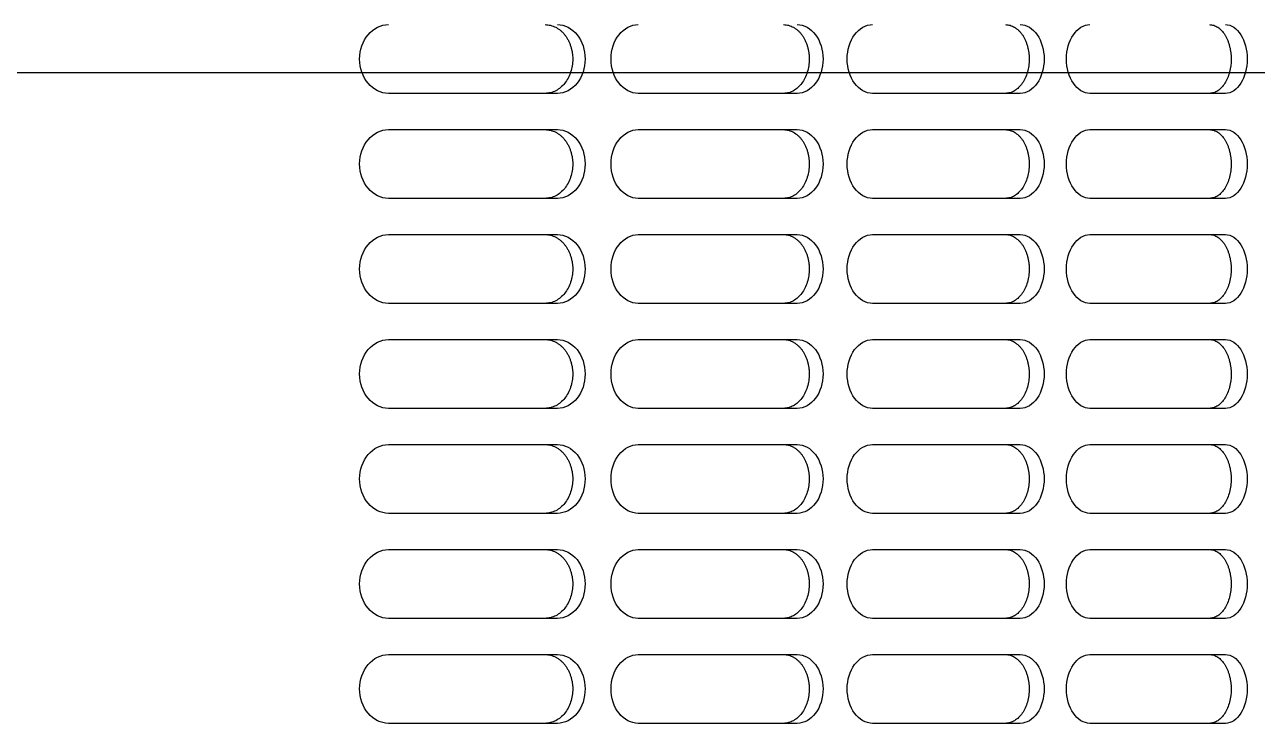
# Model space of a CAD drawing. Header units: millimetres. Extents: x 156850 to 204135, y 56350 to 74150.
# Drawn here: x 158853 to 159032.2, y 57221.4 to 57322.9 of the extents above; entities that cross this region are included whole.
import ezdxf

# ---------------------------------------------------------------- set-up
doc = ezdxf.new("R2010")
doc.units = ezdxf.units.MM
doc.header["$LTSCALE"] = 150
doc.layers.add('-----33 Equipment', color=5, linetype='Continuous')

# ---------------------------------------------------------------- blocks, each defined once
blk = doc.blocks.new('X-2F-PLAN$0$A$C13F33EB5')
at = {"color": 0, "linetype": 'Continuous'}
for p, q in [((383.35, 308.48), (383.35, 333.08)), ((393.35, 333.08), (393.35, 308.48)), ((398.61, 308.48), (398.61, 333.08)), ((408.61, 333.08), (408.61, 308.48)), ((413.88, 308.48), (413.88, 333.08)), ((423.88, 333.08), (423.88, 308.48)), ((429.14, 308.48), (429.14, 333.08)), ((439.14, 333.08), (439.14, 308.48)), ((444.4, 308.48), (444.4, 333.08)), ((454.4, 333.08), (454.4, 308.48)), ((459.67, 308.48), (459.67, 333.08)), ((469.67, 333.08), (469.67, 308.48)), ((474.93, 308.48), (474.93, 333.08)), ((383.35, 273.65), (383.35, 296.76)), ((393.35, 296.76), (393.35, 273.65)), ((398.61, 273.65), (398.61, 296.76)), ((408.61, 296.76), (408.61, 273.65)), ((413.88, 273.65), (413.88, 296.76)), ((423.88, 296.76), (423.88, 273.65)), ((429.14, 273.65), (429.14, 296.76)), ((439.14, 296.76), (439.14, 273.65)), ((444.4, 273.65), (444.4, 296.76)), ((454.4, 296.76), (454.4, 273.65)), ((459.67, 273.65), (459.67, 296.76)), ((469.67, 296.76), (469.67, 273.65)), ((474.93, 273.65), (474.93, 296.76)), ((383.35, 241.22), (383.35, 262.7)), ((393.35, 262.7), (393.35, 241.22)), ((398.61, 241.22), (398.61, 262.7)), ((408.61, 262.7), (408.61, 241.22)), ((413.88, 241.22), (413.88, 262.7)), ((423.88, 262.7), (423.88, 241.22)), ((429.14, 241.22), (429.14, 262.7)), ((439.14, 262.7), (439.14, 241.22)), ((444.4, 241.22), (444.4, 262.7)), ((454.4, 262.7), (454.4, 241.22)), ((459.67, 241.22), (459.67, 262.7)), ((469.67, 262.7), (469.67, 241.22)), ((474.93, 241.22), (474.93, 262.7)), ((383.35, 211.41), (383.35, 231.11)), ((393.35, 231.11), (393.35, 211.41)), ((398.61, 211.41), (398.61, 231.11)), ((408.61, 231.11), (408.61, 211.41)), ((413.88, 211.41), (413.88, 231.11)), ((423.88, 231.11), (423.88, 211.41)), ((429.14, 211.41), (429.14, 231.11)), ((439.14, 231.11), (439.14, 211.41)), ((444.4, 211.41), (444.4, 231.11)), ((454.4, 231.11), (454.4, 211.41)), ((459.67, 211.41), (459.67, 231.11)), ((469.67, 231.11), (469.67, 211.41)), ((474.93, 211.41), (474.93, 231.11))]:
    blk.add_line(p, q, dxfattribs=at)
for points, knots in [([(383.35, 333.08), (383.35, 334.17), (383.89, 335.26), (385.74, 336.81), (387.04, 337.27), (389.66, 337.27), (390.96, 336.81), (392.81, 335.26), (393.35, 334.17), (393.35, 333.08)], [0, 0, 0, 0, 0.25, 0.25, 0.5, 0.5, 0.75, 0.75, 1, 1, 1, 1]), ([(398.61, 333.08), (398.61, 334.17), (399.15, 335.26), (401, 336.81), (402.3, 337.27), (404.92, 337.27), (406.22, 336.81), (408.07, 335.26), (408.61, 334.17), (408.61, 333.08)], [0, 0, 0, 0, 0.25, 0.25, 0.5, 0.5, 0.75, 0.75, 1, 1, 1, 1]), ([(413.88, 333.08), (413.88, 334.17), (414.42, 335.26), (416.27, 336.81), (417.57, 337.27), (420.19, 337.27), (421.49, 336.81), (423.34, 335.26), (423.88, 334.17), (423.88, 333.08)], [0, 0, 0, 0, 0.25, 0.25, 0.5, 0.5, 0.75, 0.75, 1, 1, 1, 1]), ([(429.14, 333.08), (429.14, 334.17), (429.68, 335.26), (431.53, 336.81), (432.83, 337.27), (435.45, 337.27), (436.75, 336.81), (438.6, 335.26), (439.14, 334.17), (439.14, 333.08)], [0, 0, 0, 0, 0.25, 0.25, 0.5, 0.5, 0.75, 0.75, 1, 1, 1, 1]), ([(444.4, 333.08), (444.4, 334.17), (444.94, 335.26), (446.79, 336.81), (448.09, 337.27), (450.71, 337.27), (452.01, 336.81), (453.86, 335.26), (454.4, 334.17), (454.4, 333.08)], [0, 0, 0, 0, 0.25, 0.25, 0.5, 0.5, 0.75, 0.75, 1, 1, 1, 1]), ([(459.67, 333.08), (459.67, 334.17), (460.21, 335.26), (462.06, 336.81), (463.36, 337.27), (465.98, 337.27), (467.28, 336.81), (469.13, 335.26), (469.67, 334.17), (469.67, 333.08)], [0, 0, 0, 0, 0.25, 0.25, 0.5, 0.5, 0.75, 0.75, 1, 1, 1, 1]), ([(474.93, 333.08), (474.93, 334.17), (475.47, 335.26), (477.32, 336.81), (478.62, 337.27), (481.24, 337.27), (482.54, 336.81), (484.39, 335.26), (484.93, 334.17), (484.93, 333.08)], [0, 0, 0, 0, 0.25, 0.25, 0.5, 0.5, 0.75, 0.75, 1, 1, 1, 1]), ([(393.35, 310.28), (393.35, 310.14), (393.34, 309.88), (393.26, 309.5), (393.14, 309.12), (392.97, 308.75), (392.76, 308.39), (392.51, 308.06), (392.22, 307.74), (391.89, 307.45), (391.53, 307.19), (391.13, 306.96), (390.71, 306.76), (390.26, 306.59), (389.8, 306.46), (389.33, 306.36), (388.84, 306.3), (387.86, 306.26), (386.39, 306.5), (385, 307.23), (384.17, 308.04), (383.71, 308.74), (383.41, 309.49), (383.37, 310.01), (383.35, 310.28)], [0, 0, 0, 0, 0.031263, 0.06252, 0.093789, 0.125071, 0.156359, 0.187645, 0.21893, 0.250231, 0.281541, 0.312852, 0.344178, 0.375521, 0.406869, 0.438212, 0.469551, 0.500899, 0.62553, 0.750071, 0.812579, 0.87508, 0.937558, 1, 1, 1, 1]), ([(408.61, 310.28), (408.61, 310.14), (408.6, 309.88), (408.52, 309.5), (408.4, 309.12), (408.24, 308.75), (408.03, 308.39), (407.78, 308.06), (407.48, 307.74), (407.16, 307.45), (406.79, 307.19), (406.39, 306.96), (405.97, 306.76), (405.53, 306.59), (405.07, 306.46), (404.59, 306.36), (404.1, 306.3), (403.13, 306.26), (401.65, 306.5), (400.26, 307.23), (399.43, 308.04), (398.97, 308.74), (398.67, 309.49), (398.63, 310.01), (398.61, 310.28)], [0, 0, 0, 0, 0.031263, 0.06252, 0.093789, 0.125071, 0.156359, 0.187645, 0.21893, 0.250231, 0.281541, 0.312852, 0.344178, 0.375521, 0.406869, 0.438212, 0.469551, 0.500899, 0.62553, 0.750071, 0.812579, 0.87508, 0.937558, 1, 1, 1, 1]), ([(423.88, 310.28), (423.87, 310.14), (423.86, 309.88), (423.79, 309.5), (423.67, 309.12), (423.5, 308.75), (423.29, 308.39), (423.04, 308.06), (422.75, 307.74), (422.42, 307.45), (422.05, 307.19), (421.66, 306.96), (421.24, 306.76), (420.79, 306.59), (420.33, 306.46), (419.85, 306.36), (419.37, 306.3), (418.39, 306.26), (416.92, 306.5), (415.52, 307.23), (414.69, 308.04), (414.24, 308.74), (413.94, 309.49), (413.9, 310.01), (413.88, 310.28)], [0, 0, 0, 0, 0.031263, 0.06252, 0.093789, 0.125071, 0.156359, 0.187645, 0.21893, 0.250231, 0.281541, 0.312852, 0.344178, 0.375521, 0.406869, 0.438212, 0.469551, 0.500899, 0.62553, 0.750071, 0.812579, 0.87508, 0.937558, 1, 1, 1, 1]), ([(439.14, 310.28), (439.14, 310.14), (439.13, 309.88), (439.05, 309.5), (438.93, 309.12), (438.76, 308.75), (438.55, 308.39), (438.3, 308.06), (438.01, 307.74), (437.68, 307.45), (437.32, 307.19), (436.92, 306.96), (436.5, 306.76), (436.05, 306.59), (435.59, 306.46), (435.12, 306.36), (434.63, 306.3), (433.65, 306.26), (432.18, 306.5), (430.79, 307.23), (429.96, 308.04), (429.5, 308.74), (429.2, 309.49), (429.16, 310.01), (429.14, 310.28)], [0, 0, 0, 0, 0.031263, 0.06252, 0.093789, 0.125071, 0.156359, 0.187645, 0.21893, 0.250231, 0.281541, 0.312852, 0.344178, 0.375521, 0.406869, 0.438212, 0.469551, 0.500899, 0.62553, 0.750071, 0.812579, 0.87508, 0.937558, 1, 1, 1, 1]), ([(454.4, 310.28), (454.4, 310.14), (454.39, 309.88), (454.31, 309.5), (454.19, 309.12), (454.03, 308.75), (453.82, 308.39), (453.56, 308.06), (453.27, 307.74), (452.94, 307.45), (452.58, 307.19), (452.18, 306.96), (451.76, 306.76), (451.32, 306.59), (450.86, 306.46), (450.38, 306.36), (449.89, 306.3), (448.92, 306.26), (447.44, 306.5), (446.05, 307.23), (445.22, 308.04), (444.76, 308.74), (444.46, 309.49), (444.42, 310.01), (444.4, 310.28)], [0, 0, 0, 0, 0.031263, 0.06252, 0.093789, 0.125071, 0.156359, 0.187645, 0.21893, 0.250231, 0.281541, 0.312852, 0.344178, 0.375521, 0.406869, 0.438212, 0.469551, 0.500899, 0.62553, 0.750071, 0.812579, 0.87508, 0.937558, 1, 1, 1, 1]), ([(469.67, 310.28), (469.66, 310.14), (469.65, 309.88), (469.57, 309.5), (469.45, 309.12), (469.29, 308.75), (469.08, 308.39), (468.83, 308.06), (468.54, 307.74), (468.21, 307.45), (467.84, 307.19), (467.45, 306.96), (467.03, 306.76), (466.58, 306.59), (466.12, 306.46), (465.64, 306.36), (465.16, 306.3), (464.18, 306.26), (462.71, 306.5), (461.31, 307.23), (460.48, 308.04), (460.02, 308.74), (459.72, 309.49), (459.69, 310.01), (459.67, 310.28)], [0, 0, 0, 0, 0.031263, 0.06252, 0.093789, 0.125071, 0.156359, 0.187645, 0.21893, 0.250231, 0.281541, 0.312852, 0.344178, 0.375521, 0.406869, 0.438212, 0.469551, 0.500899, 0.62553, 0.750071, 0.812579, 0.87508, 0.937558, 1, 1, 1, 1]), ([(484.93, 310.28), (484.92, 310.14), (484.91, 309.88), (484.84, 309.5), (484.72, 309.12), (484.55, 308.75), (484.34, 308.39), (484.09, 308.06), (483.8, 307.74), (483.47, 307.45), (483.11, 307.19), (482.71, 306.96), (482.29, 306.76), (481.84, 306.59), (481.38, 306.46), (480.91, 306.36), (480.42, 306.3), (479.44, 306.26), (477.97, 306.5), (476.58, 307.23), (475.75, 308.04), (475.29, 308.74), (474.99, 309.49), (474.95, 310.01), (474.93, 310.28)], [0, 0, 0, 0, 0.031263, 0.06252, 0.093789, 0.125071, 0.156359, 0.187645, 0.21893, 0.250231, 0.281541, 0.312852, 0.344178, 0.375521, 0.406869, 0.438212, 0.469551, 0.500899, 0.62553, 0.750071, 0.812579, 0.87508, 0.937558, 1, 1, 1, 1]), ([(393.35, 308.48), (393.35, 307.43), (392.81, 306.39), (390.96, 304.91), (389.66, 304.48), (387.04, 304.48), (385.74, 304.91), (383.89, 306.39), (383.35, 307.43), (383.35, 308.48)], [0, 0, 0, 0, 0.25, 0.25, 0.5, 0.5, 0.75, 0.75, 1, 1, 1, 1]), ([(408.61, 308.48), (408.61, 307.43), (408.07, 306.39), (406.22, 304.91), (404.92, 304.48), (402.3, 304.48), (401, 304.91), (399.15, 306.39), (398.61, 307.43), (398.61, 308.48)], [0, 0, 0, 0, 0.25, 0.25, 0.5, 0.5, 0.75, 0.75, 1, 1, 1, 1]), ([(423.88, 308.48), (423.88, 307.43), (423.34, 306.39), (421.49, 304.91), (420.19, 304.48), (417.57, 304.48), (416.27, 304.91), (414.42, 306.39), (413.88, 307.43), (413.88, 308.48)], [0, 0, 0, 0, 0.25, 0.25, 0.5, 0.5, 0.75, 0.75, 1, 1, 1, 1]), ([(439.14, 308.48), (439.14, 307.43), (438.6, 306.39), (436.75, 304.91), (435.45, 304.48), (432.83, 304.48), (431.53, 304.91), (429.68, 306.39), (429.14, 307.43), (429.14, 308.48)], [0, 0, 0, 0, 0.25, 0.25, 0.5, 0.5, 0.75, 0.75, 1, 1, 1, 1]), ([(454.4, 308.48), (454.4, 307.43), (453.86, 306.39), (452.01, 304.91), (450.71, 304.48), (448.09, 304.48), (446.79, 304.91), (444.94, 306.39), (444.4, 307.43), (444.4, 308.48)], [0, 0, 0, 0, 0.25, 0.25, 0.5, 0.5, 0.75, 0.75, 1, 1, 1, 1]), ([(469.67, 308.48), (469.67, 307.43), (469.13, 306.39), (467.28, 304.91), (465.98, 304.48), (463.36, 304.48), (462.06, 304.91), (460.21, 306.39), (459.67, 307.43), (459.67, 308.48)], [0, 0, 0, 0, 0.25, 0.25, 0.5, 0.5, 0.75, 0.75, 1, 1, 1, 1]), ([(484.93, 308.48), (484.93, 307.43), (484.39, 306.39), (482.54, 304.91), (481.24, 304.48), (478.62, 304.48), (477.32, 304.91), (475.47, 306.39), (474.93, 307.43), (474.93, 308.48)], [0, 0, 0, 0, 0.25, 0.25, 0.5, 0.5, 0.75, 0.75, 1, 1, 1, 1]), ([(383.35, 296.76), (383.35, 297.79), (383.89, 298.82), (385.74, 300.29), (387.04, 300.71), (389.66, 300.71), (390.96, 300.29), (392.81, 298.82), (393.35, 297.79), (393.35, 296.76)], [0, 0, 0, 0, 0.25, 0.25, 0.5, 0.5, 0.75, 0.75, 1, 1, 1, 1]), ([(398.61, 296.76), (398.61, 297.79), (399.15, 298.82), (401, 300.29), (402.3, 300.71), (404.92, 300.71), (406.22, 300.29), (408.07, 298.82), (408.61, 297.79), (408.61, 296.76)], [0, 0, 0, 0, 0.25, 0.25, 0.5, 0.5, 0.75, 0.75, 1, 1, 1, 1]), ([(413.88, 296.76), (413.88, 297.79), (414.42, 298.82), (416.27, 300.29), (417.57, 300.71), (420.19, 300.71), (421.49, 300.29), (423.34, 298.82), (423.88, 297.79), (423.88, 296.76)], [0, 0, 0, 0, 0.25, 0.25, 0.5, 0.5, 0.75, 0.75, 1, 1, 1, 1]), ([(429.14, 296.76), (429.14, 297.79), (429.68, 298.82), (431.53, 300.29), (432.83, 300.71), (435.45, 300.71), (436.75, 300.29), (438.6, 298.82), (439.14, 297.79), (439.14, 296.76)], [0, 0, 0, 0, 0.25, 0.25, 0.5, 0.5, 0.75, 0.75, 1, 1, 1, 1]), ([(444.4, 296.76), (444.4, 297.79), (444.94, 298.82), (446.79, 300.29), (448.09, 300.71), (450.71, 300.71), (452.01, 300.29), (453.86, 298.82), (454.4, 297.79), (454.4, 296.76)], [0, 0, 0, 0, 0.25, 0.25, 0.5, 0.5, 0.75, 0.75, 1, 1, 1, 1]), ([(459.67, 296.76), (459.67, 297.79), (460.21, 298.82), (462.06, 300.29), (463.36, 300.71), (465.98, 300.71), (467.28, 300.29), (469.13, 298.82), (469.67, 297.79), (469.67, 296.76)], [0, 0, 0, 0, 0.25, 0.25, 0.5, 0.5, 0.75, 0.75, 1, 1, 1, 1]), ([(474.93, 296.76), (474.93, 297.79), (475.47, 298.82), (477.32, 300.29), (478.62, 300.71), (481.24, 300.71), (482.54, 300.29), (484.39, 298.82), (484.93, 297.79), (484.93, 296.76)], [0, 0, 0, 0, 0.25, 0.25, 0.5, 0.5, 0.75, 0.75, 1, 1, 1, 1]), ([(393.35, 275.63), (393.35, 275.51), (393.34, 275.27), (393.26, 274.9), (393.14, 274.55), (392.97, 274.2), (392.76, 273.87), (392.51, 273.56), (392.22, 273.26), (391.89, 272.99), (391.53, 272.74), (391.13, 272.53), (390.71, 272.34), (390.26, 272.19), (389.8, 272.06), (389.33, 271.97), (388.84, 271.92), (387.86, 271.88), (386.39, 272.1), (385, 272.79), (384.17, 273.55), (383.71, 274.19), (383.41, 274.9), (383.37, 275.39), (383.35, 275.63)], [0, 0, 0, 0, 0.031263, 0.06252, 0.093789, 0.125071, 0.156359, 0.187645, 0.21893, 0.250231, 0.281541, 0.312852, 0.344178, 0.375521, 0.406869, 0.438212, 0.469551, 0.500899, 0.62553, 0.750071, 0.812579, 0.87508, 0.937558, 1, 1, 1, 1]), ([(408.61, 275.63), (408.61, 275.51), (408.6, 275.27), (408.52, 274.9), (408.4, 274.55), (408.24, 274.2), (408.03, 273.87), (407.78, 273.56), (407.48, 273.26), (407.16, 272.99), (406.79, 272.74), (406.39, 272.53), (405.97, 272.34), (405.53, 272.19), (405.07, 272.06), (404.59, 271.97), (404.1, 271.92), (403.13, 271.88), (401.65, 272.1), (400.26, 272.79), (399.43, 273.55), (398.97, 274.19), (398.67, 274.9), (398.63, 275.39), (398.61, 275.63)], [0, 0, 0, 0, 0.031263, 0.06252, 0.093789, 0.125071, 0.156359, 0.187645, 0.21893, 0.250231, 0.281541, 0.312852, 0.344178, 0.375521, 0.406869, 0.438212, 0.469551, 0.500899, 0.62553, 0.750071, 0.812579, 0.87508, 0.937558, 1, 1, 1, 1]), ([(423.88, 275.63), (423.87, 275.51), (423.86, 275.27), (423.79, 274.9), (423.67, 274.55), (423.5, 274.2), (423.29, 273.87), (423.04, 273.56), (422.75, 273.26), (422.42, 272.99), (422.05, 272.74), (421.66, 272.53), (421.24, 272.34), (420.79, 272.19), (420.33, 272.06), (419.85, 271.97), (419.37, 271.92), (418.39, 271.88), (416.92, 272.1), (415.52, 272.79), (414.69, 273.55), (414.24, 274.19), (413.94, 274.9), (413.9, 275.39), (413.88, 275.63)], [0, 0, 0, 0, 0.031263, 0.06252, 0.093789, 0.125071, 0.156359, 0.187645, 0.21893, 0.250231, 0.281541, 0.312852, 0.344178, 0.375521, 0.406869, 0.438212, 0.469551, 0.500899, 0.62553, 0.750071, 0.812579, 0.87508, 0.937558, 1, 1, 1, 1]), ([(439.14, 275.63), (439.14, 275.51), (439.13, 275.27), (439.05, 274.9), (438.93, 274.55), (438.76, 274.2), (438.55, 273.87), (438.3, 273.56), (438.01, 273.26), (437.68, 272.99), (437.32, 272.74), (436.92, 272.53), (436.5, 272.34), (436.05, 272.19), (435.59, 272.06), (435.12, 271.97), (434.63, 271.92), (433.65, 271.88), (432.18, 272.1), (430.79, 272.79), (429.96, 273.55), (429.5, 274.19), (429.2, 274.9), (429.16, 275.39), (429.14, 275.63)], [0, 0, 0, 0, 0.031263, 0.06252, 0.093789, 0.125071, 0.156359, 0.187645, 0.21893, 0.250231, 0.281541, 0.312852, 0.344178, 0.375521, 0.406869, 0.438212, 0.469551, 0.500899, 0.62553, 0.750071, 0.812579, 0.87508, 0.937558, 1, 1, 1, 1]), ([(454.4, 275.63), (454.4, 275.51), (454.39, 275.27), (454.31, 274.9), (454.19, 274.55), (454.03, 274.2), (453.82, 273.87), (453.56, 273.56), (453.27, 273.26), (452.94, 272.99), (452.58, 272.74), (452.18, 272.53), (451.76, 272.34), (451.32, 272.19), (450.86, 272.06), (450.38, 271.97), (449.89, 271.92), (448.92, 271.88), (447.44, 272.1), (446.05, 272.79), (445.22, 273.55), (444.76, 274.19), (444.46, 274.9), (444.42, 275.39), (444.4, 275.63)], [0, 0, 0, 0, 0.031263, 0.06252, 0.093789, 0.125071, 0.156359, 0.187645, 0.21893, 0.250231, 0.281541, 0.312852, 0.344178, 0.375521, 0.406869, 0.438212, 0.469551, 0.500899, 0.62553, 0.750071, 0.812579, 0.87508, 0.937558, 1, 1, 1, 1]), ([(469.67, 275.63), (469.66, 275.51), (469.65, 275.27), (469.57, 274.9), (469.45, 274.55), (469.29, 274.2), (469.08, 273.87), (468.83, 273.56), (468.54, 273.26), (468.21, 272.99), (467.84, 272.74), (467.45, 272.53), (467.03, 272.34), (466.58, 272.19), (466.12, 272.06), (465.64, 271.97), (465.16, 271.92), (464.18, 271.88), (462.71, 272.1), (461.31, 272.79), (460.48, 273.55), (460.02, 274.19), (459.72, 274.9), (459.69, 275.39), (459.67, 275.63)], [0, 0, 0, 0, 0.031263, 0.06252, 0.093789, 0.125071, 0.156359, 0.187645, 0.21893, 0.250231, 0.281541, 0.312852, 0.344178, 0.375521, 0.406869, 0.438212, 0.469551, 0.500899, 0.62553, 0.750071, 0.812579, 0.87508, 0.937558, 1, 1, 1, 1]), ([(484.93, 275.63), (484.92, 275.51), (484.91, 275.27), (484.84, 274.9), (484.72, 274.55), (484.55, 274.2), (484.34, 273.87), (484.09, 273.56), (483.8, 273.26), (483.47, 272.99), (483.11, 272.74), (482.71, 272.53), (482.29, 272.34), (481.84, 272.19), (481.38, 272.06), (480.91, 271.97), (480.42, 271.92), (479.44, 271.88), (477.97, 272.1), (476.58, 272.79), (475.75, 273.55), (475.29, 274.19), (474.99, 274.9), (474.95, 275.39), (474.93, 275.63)], [0, 0, 0, 0, 0.031263, 0.06252, 0.093789, 0.125071, 0.156359, 0.187645, 0.21893, 0.250231, 0.281541, 0.312852, 0.344178, 0.375521, 0.406869, 0.438212, 0.469551, 0.500899, 0.62553, 0.750071, 0.812579, 0.87508, 0.937558, 1, 1, 1, 1]), ([(393.35, 273.65), (393.35, 272.67), (392.81, 271.69), (390.96, 270.3), (389.66, 269.9), (387.04, 269.9), (385.74, 270.3), (383.89, 271.69), (383.35, 272.67), (383.35, 273.65)], [0, 0, 0, 0, 0.25, 0.25, 0.5, 0.5, 0.75, 0.75, 1, 1, 1, 1]), ([(408.61, 273.65), (408.61, 272.67), (408.07, 271.69), (406.22, 270.3), (404.92, 269.9), (402.3, 269.9), (401, 270.3), (399.15, 271.69), (398.61, 272.67), (398.61, 273.65)], [0, 0, 0, 0, 0.25, 0.25, 0.5, 0.5, 0.75, 0.75, 1, 1, 1, 1]), ([(423.88, 273.65), (423.88, 272.67), (423.34, 271.69), (421.49, 270.3), (420.19, 269.9), (417.57, 269.9), (416.27, 270.3), (414.42, 271.69), (413.88, 272.67), (413.88, 273.65)], [0, 0, 0, 0, 0.25, 0.25, 0.5, 0.5, 0.75, 0.75, 1, 1, 1, 1]), ([(439.14, 273.65), (439.14, 272.67), (438.6, 271.69), (436.75, 270.3), (435.45, 269.9), (432.83, 269.9), (431.53, 270.3), (429.68, 271.69), (429.14, 272.67), (429.14, 273.65)], [0, 0, 0, 0, 0.25, 0.25, 0.5, 0.5, 0.75, 0.75, 1, 1, 1, 1]), ([(454.4, 273.65), (454.4, 272.67), (453.86, 271.69), (452.01, 270.3), (450.71, 269.9), (448.09, 269.9), (446.79, 270.3), (444.94, 271.69), (444.4, 272.67), (444.4, 273.65)], [0, 0, 0, 0, 0.25, 0.25, 0.5, 0.5, 0.75, 0.75, 1, 1, 1, 1]), ([(469.67, 273.65), (469.67, 272.67), (469.13, 271.69), (467.28, 270.3), (465.98, 269.9), (463.36, 269.9), (462.06, 270.3), (460.21, 271.69), (459.67, 272.67), (459.67, 273.65)], [0, 0, 0, 0, 0.25, 0.25, 0.5, 0.5, 0.75, 0.75, 1, 1, 1, 1]), ([(484.93, 273.65), (484.93, 272.67), (484.39, 271.69), (482.54, 270.3), (481.24, 269.9), (478.62, 269.9), (477.32, 270.3), (475.47, 271.69), (474.93, 272.67), (474.93, 273.65)], [0, 0, 0, 0, 0.25, 0.25, 0.5, 0.5, 0.75, 0.75, 1, 1, 1, 1]), ([(383.35, 262.7), (383.35, 263.66), (383.89, 264.62), (385.74, 265.99), (387.04, 266.39), (389.66, 266.39), (390.96, 265.99), (392.81, 264.62), (393.35, 263.66), (393.35, 262.7)], [0, 0, 0, 0, 0.25, 0.25, 0.5, 0.5, 0.75, 0.75, 1, 1, 1, 1]), ([(398.61, 262.7), (398.61, 263.66), (399.15, 264.62), (401, 265.99), (402.3, 266.39), (404.92, 266.39), (406.22, 265.99), (408.07, 264.62), (408.61, 263.66), (408.61, 262.7)], [0, 0, 0, 0, 0.25, 0.25, 0.5, 0.5, 0.75, 0.75, 1, 1, 1, 1]), ([(413.88, 262.7), (413.88, 263.66), (414.42, 264.62), (416.27, 265.99), (417.57, 266.39), (420.19, 266.39), (421.49, 265.99), (423.34, 264.62), (423.88, 263.66), (423.88, 262.7)], [0, 0, 0, 0, 0.25, 0.25, 0.5, 0.5, 0.75, 0.75, 1, 1, 1, 1]), ([(429.14, 262.7), (429.14, 263.66), (429.68, 264.62), (431.53, 265.99), (432.83, 266.39), (435.45, 266.39), (436.75, 265.99), (438.6, 264.62), (439.14, 263.66), (439.14, 262.7)], [0, 0, 0, 0, 0.25, 0.25, 0.5, 0.5, 0.75, 0.75, 1, 1, 1, 1]), ([(444.4, 262.7), (444.4, 263.66), (444.94, 264.62), (446.79, 265.99), (448.09, 266.39), (450.71, 266.39), (452.01, 265.99), (453.86, 264.62), (454.4, 263.66), (454.4, 262.7)], [0, 0, 0, 0, 0.25, 0.25, 0.5, 0.5, 0.75, 0.75, 1, 1, 1, 1]), ([(459.67, 262.7), (459.67, 263.66), (460.21, 264.62), (462.06, 265.99), (463.36, 266.39), (465.98, 266.39), (467.28, 265.99), (469.13, 264.62), (469.67, 263.66), (469.67, 262.7)], [0, 0, 0, 0, 0.25, 0.25, 0.5, 0.5, 0.75, 0.75, 1, 1, 1, 1]), ([(474.93, 262.7), (474.93, 263.66), (475.47, 264.62), (477.32, 265.99), (478.62, 266.39), (481.24, 266.39), (482.54, 265.99), (484.39, 264.62), (484.93, 263.66), (484.93, 262.7)], [0, 0, 0, 0, 0.25, 0.25, 0.5, 0.5, 0.75, 0.75, 1, 1, 1, 1]), ([(393.35, 243.38), (393.35, 243.27), (393.34, 243.04), (393.26, 242.7), (393.14, 242.37), (392.97, 242.06), (392.76, 241.75), (392.51, 241.46), (392.22, 241.19), (391.89, 240.93), (391.53, 240.71), (391.13, 240.51), (390.71, 240.34), (390.26, 240.19), (389.8, 240.08), (389.33, 239.99), (388.84, 239.94), (387.86, 239.91), (386.39, 240.12), (385, 240.75), (384.17, 241.45), (383.71, 242.05), (383.41, 242.7), (383.37, 243.15), (383.35, 243.38)], [0, 0, 0, 0, 0.031263, 0.06252, 0.093789, 0.125071, 0.156359, 0.187645, 0.21893, 0.250231, 0.281541, 0.312852, 0.344178, 0.375521, 0.406869, 0.438212, 0.469551, 0.500899, 0.62553, 0.750071, 0.812579, 0.87508, 0.937558, 1, 1, 1, 1]), ([(408.61, 243.38), (408.61, 243.27), (408.6, 243.04), (408.52, 242.7), (408.4, 242.37), (408.24, 242.06), (408.03, 241.75), (407.78, 241.46), (407.48, 241.19), (407.16, 240.93), (406.79, 240.71), (406.39, 240.51), (405.97, 240.34), (405.53, 240.19), (405.07, 240.08), (404.59, 239.99), (404.1, 239.94), (403.13, 239.91), (401.65, 240.12), (400.26, 240.75), (399.43, 241.45), (398.97, 242.05), (398.67, 242.7), (398.63, 243.15), (398.61, 243.38)], [0, 0, 0, 0, 0.031263, 0.06252, 0.093789, 0.125071, 0.156359, 0.187645, 0.21893, 0.250231, 0.281541, 0.312852, 0.344178, 0.375521, 0.406869, 0.438212, 0.469551, 0.500899, 0.62553, 0.750071, 0.812579, 0.87508, 0.937558, 1, 1, 1, 1]), ([(423.88, 243.38), (423.87, 243.27), (423.86, 243.04), (423.79, 242.7), (423.67, 242.37), (423.5, 242.06), (423.29, 241.75), (423.04, 241.46), (422.75, 241.19), (422.42, 240.93), (422.05, 240.71), (421.66, 240.51), (421.24, 240.34), (420.79, 240.19), (420.33, 240.08), (419.85, 239.99), (419.37, 239.94), (418.39, 239.91), (416.92, 240.12), (415.52, 240.75), (414.69, 241.45), (414.24, 242.05), (413.94, 242.7), (413.9, 243.15), (413.88, 243.38)], [0, 0, 0, 0, 0.031263, 0.06252, 0.093789, 0.125071, 0.156359, 0.187645, 0.21893, 0.250231, 0.281541, 0.312852, 0.344178, 0.375521, 0.406869, 0.438212, 0.469551, 0.500899, 0.62553, 0.750071, 0.812579, 0.87508, 0.937558, 1, 1, 1, 1]), ([(439.14, 243.38), (439.14, 243.27), (439.13, 243.04), (439.05, 242.7), (438.93, 242.37), (438.76, 242.06), (438.55, 241.75), (438.3, 241.46), (438.01, 241.19), (437.68, 240.93), (437.32, 240.71), (436.92, 240.51), (436.5, 240.34), (436.05, 240.19), (435.59, 240.08), (435.12, 239.99), (434.63, 239.94), (433.65, 239.91), (432.18, 240.12), (430.79, 240.75), (429.96, 241.45), (429.5, 242.05), (429.2, 242.7), (429.16, 243.15), (429.14, 243.38)], [0, 0, 0, 0, 0.031263, 0.06252, 0.093789, 0.125071, 0.156359, 0.187645, 0.21893, 0.250231, 0.281541, 0.312852, 0.344178, 0.375521, 0.406869, 0.438212, 0.469551, 0.500899, 0.62553, 0.750071, 0.812579, 0.87508, 0.937558, 1, 1, 1, 1]), ([(454.4, 243.38), (454.4, 243.27), (454.39, 243.04), (454.31, 242.7), (454.19, 242.37), (454.03, 242.06), (453.82, 241.75), (453.56, 241.46), (453.27, 241.19), (452.94, 240.93), (452.58, 240.71), (452.18, 240.51), (451.76, 240.34), (451.32, 240.19), (450.86, 240.08), (450.38, 239.99), (449.89, 239.94), (448.92, 239.91), (447.44, 240.12), (446.05, 240.75), (445.22, 241.45), (444.76, 242.05), (444.46, 242.7), (444.42, 243.15), (444.4, 243.38)], [0, 0, 0, 0, 0.031263, 0.06252, 0.093789, 0.125071, 0.156359, 0.187645, 0.21893, 0.250231, 0.281541, 0.312852, 0.344178, 0.375521, 0.406869, 0.438212, 0.469551, 0.500899, 0.62553, 0.750071, 0.812579, 0.87508, 0.937558, 1, 1, 1, 1]), ([(469.67, 243.38), (469.66, 243.27), (469.65, 243.04), (469.57, 242.7), (469.45, 242.37), (469.29, 242.06), (469.08, 241.75), (468.83, 241.46), (468.54, 241.19), (468.21, 240.93), (467.84, 240.71), (467.45, 240.51), (467.03, 240.34), (466.58, 240.19), (466.12, 240.08), (465.64, 239.99), (465.16, 239.94), (464.18, 239.91), (462.71, 240.12), (461.31, 240.75), (460.48, 241.45), (460.02, 242.05), (459.72, 242.7), (459.69, 243.15), (459.67, 243.38)], [0, 0, 0, 0, 0.031263, 0.06252, 0.093789, 0.125071, 0.156359, 0.187645, 0.21893, 0.250231, 0.281541, 0.312852, 0.344178, 0.375521, 0.406869, 0.438212, 0.469551, 0.500899, 0.62553, 0.750071, 0.812579, 0.87508, 0.937558, 1, 1, 1, 1]), ([(484.93, 243.38), (484.92, 243.27), (484.91, 243.04), (484.84, 242.7), (484.72, 242.37), (484.55, 242.06), (484.34, 241.75), (484.09, 241.46), (483.8, 241.19), (483.47, 240.93), (483.11, 240.71), (482.71, 240.51), (482.29, 240.34), (481.84, 240.19), (481.38, 240.08), (480.91, 239.99), (480.42, 239.94), (479.44, 239.91), (477.97, 240.12), (476.58, 240.75), (475.75, 241.45), (475.29, 242.05), (474.99, 242.7), (474.95, 243.15), (474.93, 243.38)], [0, 0, 0, 0, 0.031263, 0.06252, 0.093789, 0.125071, 0.156359, 0.187645, 0.21893, 0.250231, 0.281541, 0.312852, 0.344178, 0.375521, 0.406869, 0.438212, 0.469551, 0.500899, 0.62553, 0.750071, 0.812579, 0.87508, 0.937558, 1, 1, 1, 1]), ([(393.35, 241.22), (393.35, 240.31), (392.81, 239.41), (390.96, 238.13), (389.66, 237.76), (387.04, 237.76), (385.74, 238.13), (383.89, 239.41), (383.35, 240.31), (383.35, 241.22)], [0, 0, 0, 0, 0.25, 0.25, 0.5, 0.5, 0.75, 0.75, 1, 1, 1, 1]), ([(408.61, 241.22), (408.61, 240.31), (408.07, 239.41), (406.22, 238.13), (404.92, 237.76), (402.3, 237.76), (401, 238.13), (399.15, 239.41), (398.61, 240.31), (398.61, 241.22)], [0, 0, 0, 0, 0.25, 0.25, 0.5, 0.5, 0.75, 0.75, 1, 1, 1, 1]), ([(423.88, 241.22), (423.88, 240.31), (423.34, 239.41), (421.49, 238.13), (420.19, 237.76), (417.57, 237.76), (416.27, 238.13), (414.42, 239.41), (413.88, 240.31), (413.88, 241.22)], [0, 0, 0, 0, 0.25, 0.25, 0.5, 0.5, 0.75, 0.75, 1, 1, 1, 1]), ([(439.14, 241.22), (439.14, 240.31), (438.6, 239.41), (436.75, 238.13), (435.45, 237.76), (432.83, 237.76), (431.53, 238.13), (429.68, 239.41), (429.14, 240.31), (429.14, 241.22)], [0, 0, 0, 0, 0.25, 0.25, 0.5, 0.5, 0.75, 0.75, 1, 1, 1, 1]), ([(454.4, 241.22), (454.4, 240.31), (453.86, 239.41), (452.01, 238.13), (450.71, 237.76), (448.09, 237.76), (446.79, 238.13), (444.94, 239.41), (444.4, 240.31), (444.4, 241.22)], [0, 0, 0, 0, 0.25, 0.25, 0.5, 0.5, 0.75, 0.75, 1, 1, 1, 1]), ([(469.67, 241.22), (469.67, 240.31), (469.13, 239.41), (467.28, 238.13), (465.98, 237.76), (463.36, 237.76), (462.06, 238.13), (460.21, 239.41), (459.67, 240.31), (459.67, 241.22)], [0, 0, 0, 0, 0.25, 0.25, 0.5, 0.5, 0.75, 0.75, 1, 1, 1, 1]), ([(484.93, 241.22), (484.93, 240.31), (484.39, 239.41), (482.54, 238.13), (481.24, 237.76), (478.62, 237.76), (477.32, 238.13), (475.47, 239.41), (474.93, 240.31), (474.93, 241.22)], [0, 0, 0, 0, 0.25, 0.25, 0.5, 0.5, 0.75, 0.75, 1, 1, 1, 1]), ([(383.35, 231.11), (383.35, 231.99), (383.89, 232.88), (385.74, 234.14), (387.04, 234.51), (389.66, 234.51), (390.96, 234.14), (392.81, 232.88), (393.35, 231.99), (393.35, 231.11)], [0, 0, 0, 0, 0.25, 0.25, 0.5, 0.5, 0.75, 0.75, 1, 1, 1, 1]), ([(398.61, 231.11), (398.61, 231.99), (399.15, 232.88), (401, 234.14), (402.3, 234.51), (404.92, 234.51), (406.22, 234.14), (408.07, 232.88), (408.61, 231.99), (408.61, 231.11)], [0, 0, 0, 0, 0.25, 0.25, 0.5, 0.5, 0.75, 0.75, 1, 1, 1, 1]), ([(413.88, 231.11), (413.88, 231.99), (414.42, 232.88), (416.27, 234.14), (417.57, 234.51), (420.19, 234.51), (421.49, 234.14), (423.34, 232.88), (423.88, 231.99), (423.88, 231.11)], [0, 0, 0, 0, 0.25, 0.25, 0.5, 0.5, 0.75, 0.75, 1, 1, 1, 1]), ([(429.14, 231.11), (429.14, 231.99), (429.68, 232.88), (431.53, 234.14), (432.83, 234.51), (435.45, 234.51), (436.75, 234.14), (438.6, 232.88), (439.14, 231.99), (439.14, 231.11)], [0, 0, 0, 0, 0.25, 0.25, 0.5, 0.5, 0.75, 0.75, 1, 1, 1, 1]), ([(444.4, 231.11), (444.4, 231.99), (444.94, 232.88), (446.79, 234.14), (448.09, 234.51), (450.71, 234.51), (452.01, 234.14), (453.86, 232.88), (454.4, 231.99), (454.4, 231.11)], [0, 0, 0, 0, 0.25, 0.25, 0.5, 0.5, 0.75, 0.75, 1, 1, 1, 1]), ([(459.67, 231.11), (459.67, 231.99), (460.21, 232.88), (462.06, 234.14), (463.36, 234.51), (465.98, 234.51), (467.28, 234.14), (469.13, 232.88), (469.67, 231.99), (469.67, 231.11)], [0, 0, 0, 0, 0.25, 0.25, 0.5, 0.5, 0.75, 0.75, 1, 1, 1, 1]), ([(474.93, 231.11), (474.93, 231.99), (475.47, 232.88), (477.32, 234.14), (478.62, 234.51), (481.24, 234.51), (482.54, 234.14), (484.39, 232.88), (484.93, 231.99), (484.93, 231.11)], [0, 0, 0, 0, 0.25, 0.25, 0.5, 0.5, 0.75, 0.75, 1, 1, 1, 1]), ([(393.35, 213.73), (393.35, 213.62), (393.34, 213.42), (393.26, 213.11), (393.14, 212.81), (392.97, 212.52), (392.76, 212.24), (392.51, 211.97), (392.22, 211.72), (391.89, 211.5), (391.53, 211.29), (391.13, 211.11), (390.71, 210.95), (390.26, 210.82), (389.8, 210.71), (389.33, 210.64), (388.84, 210.59), (387.86, 210.56), (386.39, 210.75), (385, 211.33), (384.17, 211.96), (383.71, 212.51), (383.41, 213.11), (383.37, 213.52), (383.35, 213.73)], [0, 0, 0, 0, 0.031263, 0.06252, 0.093789, 0.125071, 0.156359, 0.187645, 0.21893, 0.250231, 0.281541, 0.312852, 0.344178, 0.375521, 0.406869, 0.438212, 0.469551, 0.500899, 0.62553, 0.750071, 0.812579, 0.87508, 0.937558, 1, 1, 1, 1]), ([(408.61, 213.73), (408.61, 213.62), (408.6, 213.42), (408.52, 213.11), (408.4, 212.81), (408.24, 212.52), (408.03, 212.24), (407.78, 211.97), (407.48, 211.72), (407.16, 211.5), (406.79, 211.29), (406.39, 211.11), (405.97, 210.95), (405.53, 210.82), (405.07, 210.71), (404.59, 210.64), (404.1, 210.59), (403.13, 210.56), (401.65, 210.75), (400.26, 211.33), (399.43, 211.96), (398.97, 212.51), (398.67, 213.11), (398.63, 213.52), (398.61, 213.73)], [0, 0, 0, 0, 0.031263, 0.06252, 0.093789, 0.125071, 0.156359, 0.187645, 0.21893, 0.250231, 0.281541, 0.312852, 0.344178, 0.375521, 0.406869, 0.438212, 0.469551, 0.500899, 0.62553, 0.750071, 0.812579, 0.87508, 0.937558, 1, 1, 1, 1]), ([(423.88, 213.73), (423.87, 213.62), (423.86, 213.42), (423.79, 213.11), (423.67, 212.81), (423.5, 212.52), (423.29, 212.24), (423.04, 211.97), (422.75, 211.72), (422.42, 211.5), (422.05, 211.29), (421.66, 211.11), (421.24, 210.95), (420.79, 210.82), (420.33, 210.71), (419.85, 210.64), (419.37, 210.59), (418.39, 210.56), (416.92, 210.75), (415.52, 211.33), (414.69, 211.96), (414.24, 212.51), (413.94, 213.11), (413.9, 213.52), (413.88, 213.73)], [0, 0, 0, 0, 0.031263, 0.06252, 0.093789, 0.125071, 0.156359, 0.187645, 0.21893, 0.250231, 0.281541, 0.312852, 0.344178, 0.375521, 0.406869, 0.438212, 0.469551, 0.500899, 0.62553, 0.750071, 0.812579, 0.87508, 0.937558, 1, 1, 1, 1]), ([(439.14, 213.73), (439.14, 213.62), (439.13, 213.42), (439.05, 213.11), (438.93, 212.81), (438.76, 212.52), (438.55, 212.24), (438.3, 211.97), (438.01, 211.72), (437.68, 211.5), (437.32, 211.29), (436.92, 211.11), (436.5, 210.95), (436.05, 210.82), (435.59, 210.71), (435.12, 210.64), (434.63, 210.59), (433.65, 210.56), (432.18, 210.75), (430.79, 211.33), (429.96, 211.96), (429.5, 212.51), (429.2, 213.11), (429.16, 213.52), (429.14, 213.73)], [0, 0, 0, 0, 0.031263, 0.06252, 0.093789, 0.125071, 0.156359, 0.187645, 0.21893, 0.250231, 0.281541, 0.312852, 0.344178, 0.375521, 0.406869, 0.438212, 0.469551, 0.500899, 0.62553, 0.750071, 0.812579, 0.87508, 0.937558, 1, 1, 1, 1]), ([(454.4, 213.73), (454.4, 213.62), (454.39, 213.42), (454.31, 213.11), (454.19, 212.81), (454.03, 212.52), (453.82, 212.24), (453.56, 211.97), (453.27, 211.72), (452.94, 211.5), (452.58, 211.29), (452.18, 211.11), (451.76, 210.95), (451.32, 210.82), (450.86, 210.71), (450.38, 210.64), (449.89, 210.59), (448.92, 210.56), (447.44, 210.75), (446.05, 211.33), (445.22, 211.96), (444.76, 212.51), (444.46, 213.11), (444.42, 213.52), (444.4, 213.73)], [0, 0, 0, 0, 0.031263, 0.06252, 0.093789, 0.125071, 0.156359, 0.187645, 0.21893, 0.250231, 0.281541, 0.312852, 0.344178, 0.375521, 0.406869, 0.438212, 0.469551, 0.500899, 0.62553, 0.750071, 0.812579, 0.87508, 0.937558, 1, 1, 1, 1]), ([(469.67, 213.73), (469.66, 213.62), (469.65, 213.42), (469.57, 213.11), (469.45, 212.81), (469.29, 212.52), (469.08, 212.24), (468.83, 211.97), (468.54, 211.72), (468.21, 211.5), (467.84, 211.29), (467.45, 211.11), (467.03, 210.95), (466.58, 210.82), (466.12, 210.71), (465.64, 210.64), (465.16, 210.59), (464.18, 210.56), (462.71, 210.75), (461.31, 211.33), (460.48, 211.96), (460.02, 212.51), (459.72, 213.11), (459.69, 213.52), (459.67, 213.73)], [0, 0, 0, 0, 0.031263, 0.06252, 0.093789, 0.125071, 0.156359, 0.187645, 0.21893, 0.250231, 0.281541, 0.312852, 0.344178, 0.375521, 0.406869, 0.438212, 0.469551, 0.500899, 0.62553, 0.750071, 0.812579, 0.87508, 0.937558, 1, 1, 1, 1]), ([(484.93, 213.73), (484.92, 213.62), (484.91, 213.42), (484.84, 213.11), (484.72, 212.81), (484.55, 212.52), (484.34, 212.24), (484.09, 211.97), (483.8, 211.72), (483.47, 211.5), (483.11, 211.29), (482.71, 211.11), (482.29, 210.95), (481.84, 210.82), (481.38, 210.71), (480.91, 210.64), (480.42, 210.59), (479.44, 210.56), (477.97, 210.75), (476.58, 211.33), (475.75, 211.96), (475.29, 212.51), (474.99, 213.11), (474.95, 213.52), (474.93, 213.73)], [0, 0, 0, 0, 0.031263, 0.06252, 0.093789, 0.125071, 0.156359, 0.187645, 0.21893, 0.250231, 0.281541, 0.312852, 0.344178, 0.375521, 0.406869, 0.438212, 0.469551, 0.500899, 0.62553, 0.750071, 0.812579, 0.87508, 0.937558, 1, 1, 1, 1]), ([(393.35, 211.41), (393.35, 210.57), (392.81, 209.75), (390.96, 208.58), (389.66, 208.25), (387.04, 208.25), (385.74, 208.58), (383.89, 209.75), (383.35, 210.57), (383.35, 211.41)], [0, 0, 0, 0, 0.25, 0.25, 0.5, 0.5, 0.75, 0.75, 1, 1, 1, 1]), ([(408.61, 211.41), (408.61, 210.57), (408.07, 209.75), (406.22, 208.58), (404.92, 208.25), (402.3, 208.25), (401, 208.58), (399.15, 209.75), (398.61, 210.57), (398.61, 211.41)], [0, 0, 0, 0, 0.25, 0.25, 0.5, 0.5, 0.75, 0.75, 1, 1, 1, 1]), ([(423.88, 211.41), (423.88, 210.57), (423.34, 209.75), (421.49, 208.58), (420.19, 208.25), (417.57, 208.25), (416.27, 208.58), (414.42, 209.75), (413.88, 210.57), (413.88, 211.41)], [0, 0, 0, 0, 0.25, 0.25, 0.5, 0.5, 0.75, 0.75, 1, 1, 1, 1]), ([(439.14, 211.41), (439.14, 210.57), (438.6, 209.75), (436.75, 208.58), (435.45, 208.25), (432.83, 208.25), (431.53, 208.58), (429.68, 209.75), (429.14, 210.57), (429.14, 211.41)], [0, 0, 0, 0, 0.25, 0.25, 0.5, 0.5, 0.75, 0.75, 1, 1, 1, 1]), ([(454.4, 211.41), (454.4, 210.57), (453.86, 209.75), (452.01, 208.58), (450.71, 208.25), (448.09, 208.25), (446.79, 208.58), (444.94, 209.75), (444.4, 210.57), (444.4, 211.41)], [0, 0, 0, 0, 0.25, 0.25, 0.5, 0.5, 0.75, 0.75, 1, 1, 1, 1]), ([(469.67, 211.41), (469.67, 210.57), (469.13, 209.75), (467.28, 208.58), (465.98, 208.25), (463.36, 208.25), (462.06, 208.58), (460.21, 209.75), (459.67, 210.57), (459.67, 211.41)], [0, 0, 0, 0, 0.25, 0.25, 0.5, 0.5, 0.75, 0.75, 1, 1, 1, 1]), ([(484.93, 211.41), (484.93, 210.57), (484.39, 209.75), (482.54, 208.58), (481.24, 208.25), (478.62, 208.25), (477.32, 208.58), (475.47, 209.75), (474.93, 210.57), (474.93, 211.41)], [0, 0, 0, 0, 0.25, 0.25, 0.5, 0.5, 0.75, 0.75, 1, 1, 1, 1])]:
    blk.add_open_spline(points, degree=3, knots=knots, dxfattribs=at)
blk = doc.blocks.new('X-2F-PLAN$0$zw$C47F')
at = {"layer": '-----33 Equipment'}
blk.add_line((459.78, 2236.3), (459.78, 1136.3), dxfattribs=at)
blk.add_blockref('X-2F-PLAN$0$A$C13F33EB5', (-18.2, 1047.3), dxfattribs=at)

msp = doc.modelspace()

# ---------------------------------------------------------------- block references
at = {"layer": '-----33 Equipment', "rotation": 90.00000000000001}
msp.add_blockref('X-2F-PLAN$0$zw$C47F', (160286.3, 56856.22), dxfattribs=at)

doc.saveas('drawing.dxf')
